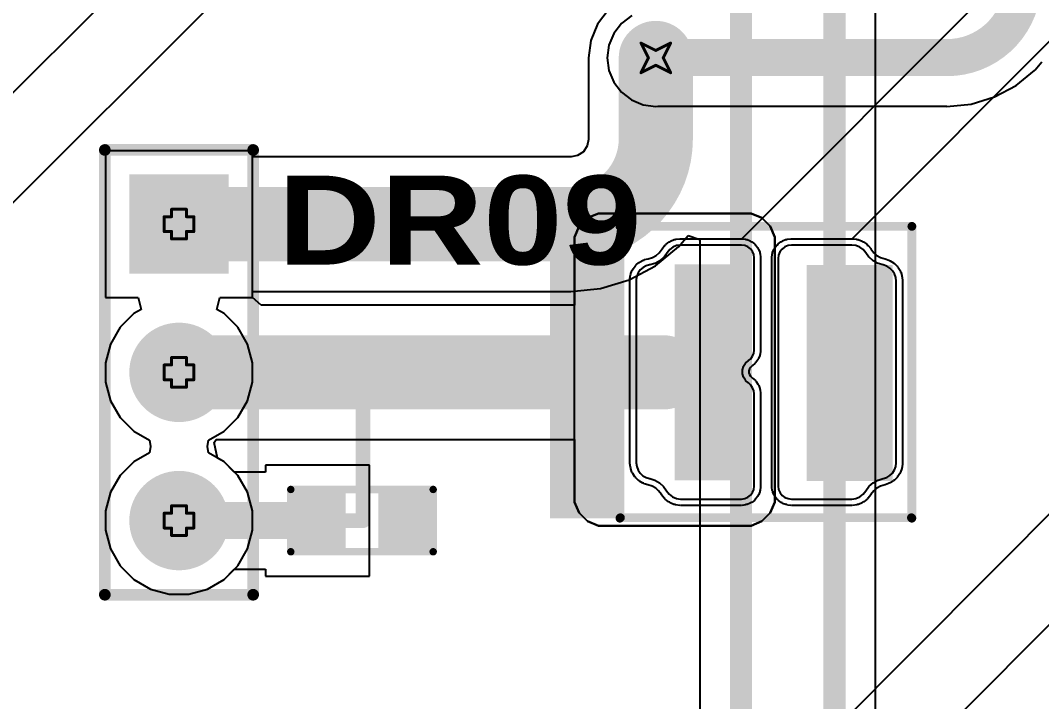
# Model space of a CAD drawing. Header units: inches. Extents: x 0 to 213, y 0 to 212.
# Drawn here: x 1.38 to 2.069, y 0.809 to 1.268 of the extents above; entities that cross this region are included whole.
import ezdxf

# ---------------------------------------------------------------- set-up
doc = ezdxf.new("R2010")
doc.units = ezdxf.units.IN
doc.header["$MEASUREMENT"] = 0
for name, color, linetype in [('Bottom Layer', 5, 'Continuous'), ('Bottom Overlay', 54, 'Continuous'), ('Bottom Paste', 16, 'Continuous'), ('Bottom Solder', 6, 'Continuous'), ('Drill Drawing', 1, 'Continuous'), ('Multi-Layer', 9, 'Continuous'), ('Pad Holes', 156, 'Continuous'), ('Top Layer', 1, 'Continuous'), ('Top Overlay', 2, 'Continuous'), ('Top Paste', 8, 'Continuous'), ('Top Solder', 216, 'Continuous'), ('Via Holes', 16, 'Continuous')]:
    doc.layers.add(name, color=color, linetype=linetype)
doc.styles.add('Arial Black_Bold', font='', dxfattribs={"height": 0.2})
doc.styles.get('Arial Black_Bold').set_extended_font_data('Arial Black', bold=True)

# ---------------------------------------------------------------- blocks, each defined once
blk = doc.blocks.new('R___0603_B_4')
at = {"layer": 'Bottom Layer'}
for points in [[(-0.045, -0.0175), (-0.045, 0.0175), (-0.015, 0.0175), (-0.015, -0.0175)], [(0.015, -0.0175), (0.015, 0.0175), (0.045, 0.0175), (0.045, -0.0175)]]:
    blk.add_hatch(color=5, dxfattribs=at).paths.add_polyline_path(points)
at = {"layer": 'Bottom Paste'}
for points in [[(-0.045, -0.0175), (-0.045, 0.0175), (-0.015, 0.0175), (-0.015, -0.0175)], [(0.015, -0.0175), (0.015, 0.0175), (0.045, 0.0175), (0.045, -0.0175)]]:
    blk.add_hatch(color=16, dxfattribs=at).paths.add_polyline_path(points)
at = {"layer": 'Bottom Solder'}
for points in [[(-0.049, -0.0215), (-0.049, 0.0215), (-0.011, 0.0215), (-0.011, -0.0215)], [(0.011, -0.0215), (0.011, 0.0215), (0.049, 0.0215), (0.049, -0.0215)]]:
    blk.add_hatch(color=6, dxfattribs=at).paths.add_polyline_path(points)
at = {"layer": 'Bottom Overlay', "const_width": 0.005}
for points in [[(-0.048, 0.021), (0.048, 0.021)], [(-0.048, -0.021), (-0.048, 0.021)], [(0.048, -0.021), (0.048, 0.021)], [(-0.048, -0.021), (0.048, -0.021)]]:
    blk.add_lwpolyline(points, dxfattribs=at)
at = {"layer": 'Bottom Overlay', "const_width": 0.0025}
for points in [[(-0.04925, 0.021, 1), (-0.04675, 0.021, 1)], [(-0.04925, 0.021, 1), (-0.04675, 0.021, 1)], [(0.04675, 0.021, 1), (0.04925, 0.021, 1)], [(0.04675, 0.021, 1), (0.04925, 0.021, 1)], [(-0.04925, -0.021, 1), (-0.04675, -0.021, 1)], [(-0.04925, -0.021, 1), (-0.04675, -0.021, 1)], [(0.04675, -0.021, 1), (0.04925, -0.021, 1)], [(0.04675, -0.021, 1), (0.04925, -0.021, 1)]]:
    blk.add_lwpolyline(points, format="xyb", close=True, dxfattribs=at)
blk = doc.blocks.new('HDR1X3__16')
at = {"layer": 'Bottom Layer'}
blk.add_hatch(color=5, dxfattribs=at).paths.add_polyline_path([(-0.02953, 0.02953), (0.02953, 0.02953), (0.02953, -0.02953), (-0.02953, -0.02953)])
h = blk.add_hatch(color=5, dxfattribs=at)
edge = h.paths.add_edge_path()
edge.add_arc((0.1, 0), 0.02953, 0, 360)
h = blk.add_hatch(color=5, dxfattribs=at)
edge = h.paths.add_edge_path()
edge.add_arc((0.2, 0), 0.02953, 0, 360)
at = {"layer": 'Bottom Solder'}
blk.add_hatch(color=6, dxfattribs=at).paths.add_polyline_path([(-0.03353, 0.03353), (0.03353, 0.03353), (0.03353, -0.03353), (-0.03353, -0.03353)])
h = blk.add_hatch(color=6, dxfattribs=at)
edge = h.paths.add_edge_path()
edge.add_arc((0.1, 0), 0.03353, 0, 360)
h = blk.add_hatch(color=6, dxfattribs=at)
edge = h.paths.add_edge_path()
edge.add_arc((0.2, 0), 0.03353, 0, 360)
at = {"layer": 'Multi-Layer'}
blk.add_hatch(color=9, dxfattribs=at).paths.add_polyline_path([(-0.02953, 0.02953), (0.02953, 0.02953), (0.02953, -0.02953), (-0.02953, -0.02953)])
h = blk.add_hatch(color=9, dxfattribs=at)
edge = h.paths.add_edge_path()
edge.add_arc((0.1, 0), 0.02953, 0, 360)
h = blk.add_hatch(color=9, dxfattribs=at)
edge = h.paths.add_edge_path()
edge.add_arc((0.2, 0), 0.02953, 0, 360)
at = {"layer": 'Pad Holes'}
h = blk.add_hatch(color=7, dxfattribs=at)
edge = h.paths.add_edge_path()
edge.add_arc((0, 0), 0.01772, 0, 360)
h = blk.add_hatch(color=7, dxfattribs=at)
edge = h.paths.add_edge_path()
edge.add_arc((0.1, 0), 0.01772, 0, 360)
h = blk.add_hatch(color=7, dxfattribs=at)
edge = h.paths.add_edge_path()
edge.add_arc((0.2, 0), 0.01772, 0, 360)
at = {"layer": 'Top Layer'}
blk.add_hatch(color=1, dxfattribs=at).paths.add_polyline_path([(-0.02953, 0.02953), (0.02953, 0.02953), (0.02953, -0.02953), (-0.02953, -0.02953)])
h = blk.add_hatch(color=1, dxfattribs=at)
edge = h.paths.add_edge_path()
edge.add_arc((0.1, 0), 0.02953, 0, 360)
h = blk.add_hatch(color=1, dxfattribs=at)
edge = h.paths.add_edge_path()
edge.add_arc((0.2, 0), 0.02953, 0, 360)
at = {"layer": 'Top Solder'}
blk.add_hatch(color=216, dxfattribs=at).paths.add_polyline_path([(-0.03353, 0.03353), (0.03353, 0.03353), (0.03353, -0.03353), (-0.03353, -0.03353)])
h = blk.add_hatch(color=216, dxfattribs=at)
edge = h.paths.add_edge_path()
edge.add_arc((0.1, 0), 0.03353, 0, 360)
h = blk.add_hatch(color=216, dxfattribs=at)
edge = h.paths.add_edge_path()
edge.add_arc((0.2, 0), 0.03353, 0, 360)
at = {"layer": 'Top Overlay', "const_width": 0.00787}
for points in [[(-0.05, -0.05), (-0.05, 0.05)], [(0.25, 0.05), (-0.05, 0.05)], [(0.25, -0.05), (0.25, 0.05)], [(0.25, -0.05), (-0.05, -0.05)]]:
    blk.add_lwpolyline(points, dxfattribs=at)
at = {"layer": 'Top Overlay', "const_width": 0.00394}
for points in [[(-0.05197, 0.05, 1), (-0.04803, 0.05, 1)], [(-0.05197, 0.05, 1), (-0.04803, 0.05, 1)], [(0.24803, 0.05, 1), (0.25197, 0.05, 1)], [(0.24803, 0.05, 1), (0.25197, 0.05, 1)], [(-0.05197, -0.05, 1), (-0.04803, -0.05, 1)], [(-0.05197, -0.05, 1), (-0.04803, -0.05, 1)], [(0.24803, -0.05, 1), (0.25197, -0.05, 1)], [(0.24803, -0.05, 1), (0.25197, -0.05, 1)]]:
    blk.add_lwpolyline(points, format="xyb", close=True, dxfattribs=at)
blk = doc.blocks.new('5050_LED_51')
at = {"layer": 'Top Solder'}
for p in [(0.0156, -0.09023), (-0.05874, -0.09026)]:
    blk.add_line(p, (-210.62109, -211.48777), dxfattribs=at)
blk = doc.blocks.new('5050_LED_53')
at = {"layer": 'Top Layer'}
for points in [[(-0.08214, 0.06909), (-0.03214, 0.06909), (-0.03214, -0.06871), (-0.08214, -0.06871)], [(0.01746, 0.06871), (0.05683, 0.06871), (0.05683, -0.06909), (0.01746, -0.06909)]]:
    blk.add_hatch(color=1, dxfattribs=at).paths.add_polyline_path(points)
at = {"layer": 'Top Overlay'}
blk.add_hatch(color=2, dxfattribs=at).paths.add_polyline_path([(0.09776, -0.1), (0.145, -0.1), (0.145, 0.09818), (0.09776, 0.09818)])
at = {"layer": 'Top Paste'}
for points in [[(-0.08214, 0.06909), (-0.03214, 0.06909), (-0.03214, -0.06871), (-0.08214, -0.06871)], [(0.01746, 0.06871), (0.05683, 0.06871), (0.05683, -0.06909), (0.01746, -0.06909)]]:
    blk.add_hatch(color=8, dxfattribs=at).paths.add_polyline_path(points)
at = {"layer": 'Top Solder'}
for points in [[(-0.08614, 0.07309), (-0.02814, 0.07309), (-0.02814, -0.07271), (-0.08614, -0.07271)], [(0.01346, 0.07271), (0.06083, 0.07271), (0.06083, -0.07309), (0.01346, -0.07309)]]:
    blk.add_hatch(color=216, dxfattribs=at).paths.add_polyline_path(points)
at = {"layer": 'Top Layer'}
for p, q in [((-0.06399, 0.08376), (-0.06624, 0.08201)), ((-0.06135, 0.08486), (-0.06399, 0.08376)), ((-0.05853, 0.08524), (-0.06135, 0.08486)), ((-0.01798, 0.08524), (-0.05853, 0.08524)), ((-0.01568, 0.08499), (-0.01798, 0.08524)), ((-0.01351, 0.08415), (-0.01568, 0.08499)), ((-0.01166, 0.08279), (-0.01351, 0.08415)), ((-0.01021, 0.08098), (-0.01166, 0.08279)), ((0.00976, 0.08271), (0.00839, 0.08091)), ((0.01155, 0.08408), (0.00976, 0.08271)), ((0.01364, 0.08495), (0.01155, 0.08408)), ((0.01588, 0.08524), (0.01364, 0.08495)), ((0.05683, 0.08524), (0.01588, 0.08524)), ((0.05967, 0.08486), (0.05683, 0.08524)), ((0.0623, 0.08376), (0.05967, 0.08486)), ((0.06456, 0.08201), (0.0623, 0.08376)), ((-0.07022, 0.07668), (-0.0729, 0.07433)), ((-0.07019, 0.07668), (-0.07022, 0.07668)), ((-0.07017, 0.07673), (-0.07019, 0.07668)), ((-0.07011, 0.07677), (-0.07017, 0.07673)), ((-0.06797, 0.07973), (-0.07011, 0.0768)), ((-0.07011, 0.0768), (-0.07011, 0.07677)), ((-0.06624, 0.08201), (-0.06797, 0.07973)), ((-0.00927, 0.07887), (-0.01021, 0.08098)), ((-0.00891, 0.07658), (-0.00927, 0.07887)), ((-0.00891, -0.07696), (-0.00891, 0.07658)), ((0.00752, 0.07882), (0.00722, 0.07658)), ((0.00722, 0.07658), (0.00722, 0.01438)), ((0.00839, 0.08091), (0.00752, 0.07882)), ((0.06628, 0.07973), (0.06456, 0.08201)), ((0.06834, 0.07683), (0.06628, 0.07973)), ((0.06834, 0.0768), (0.06834, 0.07683)), ((0.06838, 0.07676), (0.06834, 0.0768)), ((0.06842, 0.07672), (0.06838, 0.07676)), ((0.06843, 0.07671), (0.06842, 0.07672)), ((0.071, 0.07438), (0.06843, 0.07671)), ((-0.08428, 0.06945), (-0.08604, 0.06772)), ((-0.08214, 0.07072), (-0.08428, 0.06945)), ((-0.07978, 0.07146), (-0.08214, 0.07072)), ((-0.07629, 0.07247), (-0.07978, 0.07146)), ((-0.07626, 0.07247), (-0.07629, 0.07247)), ((-0.07622, 0.0725), (-0.07626, 0.07247)), ((-0.07616, 0.07251), (-0.07622, 0.0725)), ((-0.07615, 0.07253), (-0.07616, 0.07251)), ((-0.07303, 0.07424), (-0.07615, 0.07253)), ((-0.07301, 0.07424), (-0.07303, 0.07424)), ((-0.07296, 0.07428), (-0.07301, 0.07424)), ((-0.0729, 0.07431), (-0.07296, 0.07428)), ((-0.0729, 0.07433), (-0.0729, 0.07431)), ((0.07101, 0.07435), (0.071, 0.07438)), ((0.07107, 0.07432), (0.07101, 0.07435)), ((0.07111, 0.07428), (0.07107, 0.07432)), ((0.07114, 0.07429), (0.07111, 0.07428)), ((0.07415, 0.07257), (0.07114, 0.07429)), ((0.07416, 0.07255), (0.07415, 0.07257)), ((0.07422, 0.07253), (0.07416, 0.07255)), ((0.07427, 0.0725), (0.07422, 0.07253)), ((0.0743, 0.07251), (0.07427, 0.0725)), ((0.07762, 0.07149), (0.0743, 0.07251)), ((0.0777, 0.07146), (0.07762, 0.07149)), ((0.07762, 0.07149), (0.07762, 0.07149)), ((0.07777, 0.07144), (0.0777, 0.07146)), ((0.08012, 0.07076), (0.07777, 0.07144)), ((0.07777, 0.07144), (0.07777, 0.07144)), ((0.08231, 0.06951), (0.08012, 0.07076)), ((0.08415, 0.0678), (0.08231, 0.06951)), ((-0.08819, 0.0633), (-0.08844, 0.06083)), ((-0.08737, 0.06564), (-0.08819, 0.0633)), ((-0.08604, 0.06772), (-0.08737, 0.06564)), ((0.08557, 0.0657), (0.08415, 0.0678)), ((0.08644, 0.06334), (0.08557, 0.0657)), ((0.08675, 0.06083), (0.08644, 0.06334)), ((-0.08844, 0.06083), (-0.08844, -0.06161)), ((0.08675, -0.06279), (0.08675, 0.06083)), ((0.00722, 0.01438), (0.00749, 0.0122)), ((0.00749, 0.0122), (0.00826, 0.01014)), ((0.00826, 0.01014), (0.0095, 0.00834)), ((0.0095, 0.00834), (0.01111, 0.00695)), ((0.01111, 0.00695), (0.01111, 0.00695)), ((0.01111, 0.00695), (0.01116, 0.0069)), ((0.01116, 0.0069), (0.01123, 0.00684)), ((0.01123, 0.00684), (0.01123, 0.00684)), ((0.01123, 0.00684), (0.01298, 0.00527)), ((0.01298, 0.00527), (0.013, 0.00527)), ((0.013, 0.00527), (0.01303, 0.00522)), ((0.01303, 0.00522), (0.01307, 0.00518)), ((0.01307, 0.00518), (0.01307, 0.00515)), ((0.01307, 0.00515), (0.01434, 0.00316)), ((0.01434, 0.00316), (0.01436, 0.00314)), ((0.01436, 0.00314), (0.01438, 0.00309)), ((0.01438, 0.00309), (0.0144, 0.00305)), ((0.0144, 0.00305), (0.01439, 0.00302)), ((0.01439, 0.00302), (0.01506, 0.00075)), ((0.01506, 0.00075), (0.01507, 0.00073)), ((0.01507, 0.00073), (0.01507, 0.00067)), ((0.01507, 0.00067), (0.01508, 0.00062)), ((0.01508, 0.00062), (0.01507, 0.0006)), ((0.01507, 0.0006), (0.01507, -0.00176)), ((0.01298, -0.00644), (0.01123, -0.00801)), ((0.013, -0.00643), (0.01298, -0.00644)), ((0.01303, -0.00639), (0.013, -0.00643)), ((0.01307, -0.00635), (0.01303, -0.00639)), ((0.01434, -0.00432), (0.01307, -0.00632)), ((0.01307, -0.00632), (0.01307, -0.00635)), ((0.01436, -0.00431), (0.01434, -0.00432)), ((0.01438, -0.00426), (0.01436, -0.00431)), ((0.0144, -0.00421), (0.01438, -0.00426)), ((0.01506, -0.00192), (0.01439, -0.00418)), ((0.01439, -0.00418), (0.0144, -0.00421)), ((0.01507, -0.0019), (0.01506, -0.00192)), ((0.01507, -0.00176), (0.01508, -0.00179)), ((0.01508, -0.00179), (0.01507, -0.00184)), ((0.01507, -0.00184), (0.01507, -0.0019)), ((0.00751, -0.01307), (0.00722, -0.01515)), ((0.0083, -0.01111), (0.00751, -0.01307)), ((0.00954, -0.00941), (0.0083, -0.01111)), ((0.0111, -0.00812), (0.00954, -0.00941)), ((0.01111, -0.00812), (0.0111, -0.00812)), ((0.01116, -0.00806), (0.01111, -0.00812)), ((0.01123, -0.00801), (0.01116, -0.00806)), ((0.01123, -0.00801), (0.01123, -0.00801)), ((0.00722, -0.01515), (0.00722, -0.07736)), ((-0.08844, -0.06161), (-0.08823, -0.06413)), ((-0.08823, -0.06413), (-0.08744, -0.06654)), ((-0.08744, -0.06654), (-0.08611, -0.06869)), ((-0.08611, -0.06869), (-0.08433, -0.07049)), ((0.08402, -0.06936), (0.08543, -0.0674)), ((0.08543, -0.0674), (0.08636, -0.06517)), ((0.08636, -0.06517), (0.08675, -0.06279)), ((-0.08433, -0.07049), (-0.08218, -0.07183)), ((-0.08218, -0.07183), (-0.07978, -0.07263)), ((-0.07978, -0.07263), (-0.07629, -0.07364)), ((-0.07629, -0.07364), (-0.07626, -0.07363)), ((-0.07626, -0.07363), (-0.07622, -0.07366)), ((-0.07622, -0.07366), (-0.07616, -0.07368)), ((-0.07616, -0.07368), (-0.07615, -0.0737)), ((-0.07615, -0.0737), (-0.07303, -0.07541)), ((-0.07303, -0.07541), (-0.07301, -0.07541)), ((-0.07301, -0.07541), (-0.07296, -0.07545)), ((-0.07296, -0.07545), (-0.0729, -0.07548)), ((-0.0729, -0.07548), (-0.0729, -0.0755)), ((-0.0729, -0.0755), (-0.07022, -0.07785)), ((0.06814, -0.07785), (0.07082, -0.0755)), ((0.07082, -0.07548), (0.07087, -0.07545)), ((0.07082, -0.0755), (0.07082, -0.07548)), ((0.07087, -0.07545), (0.07092, -0.07541)), ((0.07092, -0.07541), (0.07093, -0.07541)), ((0.07093, -0.07541), (0.07405, -0.0737)), ((0.07405, -0.0737), (0.07408, -0.07368)), ((0.07408, -0.07368), (0.07412, -0.07366)), ((0.07412, -0.07366), (0.07419, -0.07363)), ((0.07419, -0.07363), (0.0742, -0.07364)), ((0.0742, -0.07364), (0.07762, -0.07265)), ((0.07762, -0.07265), (0.0777, -0.07263)), ((0.07762, -0.07265), (0.07762, -0.07265)), ((0.0777, -0.07263), (0.07777, -0.07261)), ((0.07777, -0.07261), (0.08005, -0.07204)), ((0.07777, -0.07261), (0.07777, -0.07261)), ((0.08005, -0.07204), (0.08218, -0.07093)), ((0.08218, -0.07093), (0.08402, -0.06936)), ((-0.07022, -0.07785), (-0.07019, -0.07785)), ((-0.07019, -0.07785), (-0.07017, -0.0779)), ((-0.07017, -0.0779), (-0.07011, -0.07794)), ((-0.07011, -0.07794), (-0.07011, -0.07796)), ((-0.07011, -0.07796), (-0.06797, -0.0809)), ((-0.06797, -0.0809), (-0.0662, -0.08308)), ((-0.01157, -0.08336), (-0.01013, -0.08149)), ((-0.01013, -0.08149), (-0.00923, -0.07931)), ((-0.00923, -0.07931), (-0.00891, -0.07696)), ((0.00722, -0.07736), (0.00752, -0.0796)), ((0.00752, -0.0796), (0.00839, -0.08169)), ((0.00839, -0.08169), (0.00976, -0.08348)), ((0.06421, -0.08304), (0.06588, -0.0809)), ((0.06588, -0.0809), (0.06803, -0.07796)), ((0.06803, -0.07794), (0.06807, -0.0779)), ((0.06803, -0.07796), (0.06803, -0.07794)), ((0.06807, -0.0779), (0.06811, -0.07785)), ((0.06811, -0.07785), (0.06814, -0.07785)), ((-0.0662, -0.08308), (-0.06394, -0.08473)), ((-0.06394, -0.08473), (-0.06132, -0.08573)), ((-0.06132, -0.08573), (-0.05853, -0.08602)), ((-0.05853, -0.08602), (-0.05853, -0.08602)), ((-0.05853, -0.08602), (-0.01798, -0.08602)), ((-0.01798, -0.08602), (-0.01562, -0.08571)), ((-0.01562, -0.08571), (-0.01345, -0.0848)), ((-0.01345, -0.0848), (-0.01157, -0.08336)), ((0.00976, -0.08348), (0.01155, -0.08486)), ((0.01155, -0.08486), (0.01364, -0.08572)), ((0.01364, -0.08572), (0.01588, -0.08602)), ((0.01588, -0.08602), (0.01588, -0.08602)), ((0.01588, -0.08602), (0.05683, -0.08602)), ((0.05683, -0.08602), (0.05953, -0.08569)), ((0.05953, -0.08569), (0.06205, -0.08468)), ((0.06205, -0.08468), (0.06421, -0.08304))]:
    blk.add_line(p, q, dxfattribs=at)
at = {"layer": 'Top Overlay', "const_width": 0.00296}
for points in [[(-0.10057, 0.09818, 1), (-0.09761, 0.09818, 1)], [(-0.10026, 0.09786, 1), (-0.0973, 0.09786, 1)], [(0.09596, 0.09786, 1), (0.09892, 0.09786, 1)], [(0.09628, 0.09818, 1), (0.09924, 0.09818, 1)], [(-0.10057, -0.09867, 1), (-0.09761, -0.09867, 1)], [(-0.10057, -0.09867, 1), (-0.09761, -0.09867, 1)], [(0.09628, -0.09867, 1), (0.09924, -0.09867, 1)], [(0.09628, -0.09867, 1), (0.09924, -0.09867, 1)]]:
    blk.add_lwpolyline(points, format="xyb", close=True, dxfattribs=at)
at = {"layer": 'Top Overlay', "const_width": 0.00591}
for points in [[(-0.09909, 0.09818), (-0.09909, -0.09867)], [(0.09744, 0.09786), (-0.09878, 0.09786)], [(0.09776, 0.09818), (0.09776, -0.09867)], [(0.09776, -0.09867), (-0.09909, -0.09867)]]:
    blk.add_lwpolyline(points, dxfattribs=at)
at = {"layer": 'Top Solder'}
for p, q in [((-0.06193, 0.08915), (-0.0591, 0.08953)), ((-0.0591, 0.08953), (-0.05881, 0.08945)), ((-0.05881, 0.08945), (-0.05853, 0.08957)), ((-0.05853, 0.08957), (-0.01798, 0.08957)), ((-0.01798, 0.08957), (-0.01775, 0.08947)), ((-0.01775, 0.08947), (-0.01751, 0.08954)), ((-0.01751, 0.08954), (-0.01521, 0.08929)), ((0.01309, 0.08924), (0.01533, 0.08953)), ((0.01533, 0.08953), (0.01561, 0.08946)), ((0.01561, 0.08946), (0.01588, 0.08957)), ((0.01588, 0.08957), (0.05683, 0.08957)), ((0.05683, 0.08957), (0.05712, 0.08945)), ((0.05712, 0.08945), (0.05741, 0.08953)), ((0.05741, 0.08953), (0.06024, 0.08915)), ((-0.07142, 0.08235), (-0.06969, 0.08463)), ((-0.06969, 0.08463), (-0.06919, 0.08492)), ((-0.06919, 0.08492), (-0.0689, 0.08543)), ((-0.0689, 0.08543), (-0.06665, 0.08718)), ((-0.06665, 0.08718), (-0.06608, 0.08734)), ((-0.06608, 0.08734), (-0.06566, 0.08776)), ((-0.06566, 0.08776), (-0.06302, 0.08886)), ((-0.06302, 0.08886), (-0.06244, 0.08886)), ((-0.06244, 0.08886), (-0.06193, 0.08915)), ((-0.01521, 0.08929), (-0.01469, 0.08901)), ((-0.01469, 0.08901), (-0.01411, 0.08903)), ((-0.01411, 0.08903), (-0.01195, 0.08819)), ((-0.01195, 0.08819), (-0.01153, 0.08778)), ((-0.01153, 0.08778), (-0.01096, 0.08765)), ((-0.01096, 0.08765), (-0.0091, 0.08629)), ((-0.0091, 0.08629), (-0.00879, 0.08578)), ((-0.00879, 0.08578), (-0.00828, 0.0855)), ((-0.00828, 0.0855), (-0.00683, 0.08369)), ((-0.00683, 0.08369), (-0.00667, 0.08314)), ((-0.00667, 0.08314), (-0.00625, 0.08274)), ((-0.00625, 0.08274), (-0.00531, 0.08063)), ((0.00438, 0.08256), (0.0048, 0.08298)), ((0.0048, 0.08298), (0.00495, 0.08354)), ((0.00495, 0.08354), (0.00633, 0.08534)), ((0.00633, 0.08534), (0.00684, 0.08564)), ((0.00684, 0.08564), (0.00713, 0.08615)), ((0.00713, 0.08615), (0.00892, 0.08752)), ((0.00892, 0.08752), (0.00948, 0.08767)), ((0.00948, 0.08767), (0.00989, 0.08808)), ((0.00989, 0.08808), (0.01198, 0.08895)), ((0.01198, 0.08895), (0.01257, 0.08895)), ((0.01257, 0.08895), (0.01309, 0.08924)), ((0.06024, 0.08915), (0.06075, 0.08886)), ((0.06075, 0.08886), (0.06134, 0.08885)), ((0.06134, 0.08885), (0.06397, 0.08775)), ((0.06397, 0.08775), (0.06438, 0.08734)), ((0.06438, 0.08734), (0.06495, 0.08718)), ((0.06495, 0.08718), (0.06721, 0.08543)), ((0.06721, 0.08543), (0.0675, 0.08492)), ((0.0675, 0.08492), (0.068, 0.08463)), ((0.068, 0.08463), (0.06973, 0.08235)), ((-0.08099, 0.07562), (-0.07788, 0.07652)), ((-0.07788, 0.07652), (-0.07545, 0.07785)), ((-0.07545, 0.07785), (-0.07338, 0.07967)), ((-0.07338, 0.07967), (-0.07147, 0.08228)), ((-0.07147, 0.08228), (-0.07143, 0.08231)), ((-0.07143, 0.08231), (-0.07142, 0.08235)), ((-0.00531, 0.08063), (-0.00529, 0.08003)), ((-0.00529, 0.08003), (-0.00499, 0.07952)), ((-0.00499, 0.07952), (-0.00464, 0.07723)), ((-0.00464, 0.07723), (-0.00472, 0.0769)), ((-0.00472, 0.0769), (-0.00459, 0.07658)), ((-0.00459, 0.07658), (-0.00459, -0.07696)), ((0.0029, 0.07658), (0.00301, 0.07686)), ((0.0029, 0.01438), (0.0029, 0.07658)), ((0.00293, 0.07715), (0.00323, 0.07939)), ((0.00301, 0.07686), (0.00293, 0.07715)), ((0.00323, 0.07939), (0.00352, 0.07989)), ((0.00352, 0.08047), (0.00438, 0.08256)), ((0.00352, 0.07989), (0.00352, 0.08047)), ((0.06973, 0.08235), (0.06975, 0.08227)), ((0.06975, 0.08227), (0.06982, 0.08223)), ((0.06982, 0.08223), (0.07165, 0.07964)), ((0.07165, 0.07964), (0.07361, 0.07786)), ((0.07361, 0.07786), (0.07594, 0.07654)), ((0.07594, 0.07654), (0.0789, 0.07563)), ((-0.09102, 0.06797), (-0.08969, 0.07005)), ((-0.08969, 0.07005), (-0.08927, 0.07035)), ((-0.08927, 0.07035), (-0.08907, 0.07082)), ((-0.08907, 0.07082), (-0.0873, 0.07255)), ((-0.0873, 0.07255), (-0.08681, 0.07274)), ((-0.08681, 0.07274), (-0.08649, 0.07317)), ((-0.08649, 0.07317), (-0.08436, 0.07444)), ((-0.08436, 0.07444), (-0.08384, 0.07451)), ((-0.08384, 0.07451), (-0.08344, 0.07485)), ((-0.08344, 0.07485), (-0.08108, 0.07559)), ((-0.08108, 0.07559), (-0.08103, 0.07559)), ((-0.08103, 0.07559), (-0.08099, 0.07562)), ((0.0789, 0.07563), (0.07891, 0.07562)), ((0.07891, 0.07562), (0.07896, 0.0756)), ((0.07896, 0.0756), (0.07897, 0.0756)), ((0.07897, 0.0756), (0.07898, 0.0756)), ((0.07898, 0.0756), (0.08132, 0.07492)), ((0.08132, 0.07492), (0.08173, 0.07459)), ((0.08173, 0.07459), (0.08225, 0.07452)), ((0.08225, 0.07452), (0.08445, 0.07327)), ((0.08445, 0.07327), (0.08477, 0.07286)), ((0.08477, 0.07286), (0.08526, 0.07268)), ((0.08526, 0.07268), (0.0871, 0.07097)), ((0.0871, 0.07097), (0.08732, 0.0705)), ((0.08732, 0.0705), (0.08775, 0.07021)), ((0.08775, 0.07021), (0.08916, 0.06811)), ((-0.09275, 0.06127), (-0.0925, 0.06374)), ((-0.0925, 0.06374), (-0.09225, 0.0642)), ((-0.09228, 0.06473), (-0.09146, 0.06707)), ((-0.09225, 0.0642), (-0.09228, 0.06473)), ((-0.09146, 0.06707), (-0.09111, 0.06746)), ((-0.09111, 0.06746), (-0.09102, 0.06797)), ((0.08916, 0.06811), (0.08926, 0.0676)), ((0.08926, 0.0676), (0.08962, 0.06721)), ((0.08962, 0.06721), (0.0905, 0.06485)), ((0.0905, 0.06485), (0.09048, 0.06433)), ((0.09048, 0.06433), (0.09074, 0.06387)), ((0.09074, 0.06387), (0.09105, 0.06136)), ((-0.09277, 0.06083), (-0.09269, 0.06104)), ((-0.09277, -0.06161), (-0.09277, 0.06083)), ((-0.09269, 0.06104), (-0.09275, 0.06127)), ((0.09105, 0.06136), (0.09098, 0.06109)), ((0.09098, 0.06109), (0.09108, 0.06083)), ((0.09108, 0.06083), (0.09108, -0.06279)), ((0.003, 0.01413), (0.0029, 0.01438)), ((0.00293, 0.01387), (0.003, 0.01413)), ((0.00319, 0.01169), (0.00293, 0.01387)), ((0.00345, 0.01122), (0.00319, 0.01169)), ((0.00343, 0.01068), (0.00345, 0.01122)), ((0.0042, 0.00862), (0.00343, 0.01068)), ((0.00458, 0.00822), (0.0042, 0.00862)), ((0.0047, 0.00767), (0.00458, 0.00822)), ((0.00595, 0.00587), (0.0047, 0.00767)), ((0.00642, 0.00557), (0.00595, 0.00587)), ((0.00667, 0.00507), (0.00642, 0.00557)), ((0.00827, 0.00368), (0.00667, 0.00507)), ((0.00831, 0.00367), (0.00827, 0.00368)), ((0.00833, 0.00362), (0.00831, 0.00367)), ((0.00969, 0.0024), (0.00833, 0.00362)), ((0.01038, 0.00131), (0.00969, 0.0024)), ((0.01075, 0.00006), (0.01038, 0.00131)), ((0.01075, -0.00123), (0.01075, 0.00006)), ((0.00481, -0.00856), (0.00605, -0.00686)), ((0.00605, -0.00686), (0.00652, -0.00657)), ((0.00652, -0.00657), (0.00678, -0.00608)), ((0.00678, -0.00608), (0.00833, -0.00479)), ((0.00833, -0.00479), (0.00969, -0.00357)), ((0.00833, -0.00479), (0.00833, -0.00479)), ((0.00833, -0.00479), (0.00833, -0.00479)), ((0.00969, -0.00357), (0.01038, -0.00247)), ((0.01038, -0.00247), (0.01075, -0.00123)), ((0.00294, -0.01455), (0.00323, -0.01247)), ((0.00323, -0.01247), (0.0035, -0.012)), ((0.0035, -0.01145), (0.00429, -0.00949)), ((0.0035, -0.012), (0.0035, -0.01145)), ((0.00429, -0.00949), (0.00468, -0.0091)), ((0.00468, -0.0091), (0.00481, -0.00856)), ((0.0029, -0.01515), (0.00302, -0.01486)), ((0.0029, -0.07736), (0.0029, -0.01515)), ((0.00302, -0.01486), (0.00294, -0.01455)), ((-0.0927, -0.06179), (-0.09277, -0.06161)), ((-0.09276, -0.06197), (-0.0927, -0.06179)), ((-0.09255, -0.06449), (-0.09276, -0.06197)), ((-0.09231, -0.06496), (-0.09255, -0.06449)), ((-0.09235, -0.06548), (-0.09231, -0.06496)), ((-0.09156, -0.06789), (-0.09235, -0.06548)), ((-0.09121, -0.06829), (-0.09156, -0.06789)), ((-0.09113, -0.06882), (-0.09121, -0.06829)), ((-0.0898, -0.07097), (-0.09113, -0.06882)), ((0.09036, -0.06684), (0.08943, -0.06907)), ((0.09064, -0.06587), (0.09036, -0.06631)), ((0.09036, -0.06631), (0.09036, -0.06684)), ((0.09103, -0.06349), (0.09064, -0.06587)), ((0.09108, -0.06279), (0.09094, -0.06313)), ((0.09094, -0.06313), (0.09103, -0.06349)), ((-0.08939, -0.07126), (-0.0898, -0.07097)), ((-0.08919, -0.07173), (-0.08939, -0.07126)), ((-0.08741, -0.07353), (-0.08919, -0.07173)), ((-0.08693, -0.07374), (-0.08741, -0.07353)), ((-0.08663, -0.07416), (-0.08693, -0.07374)), ((-0.08448, -0.0755), (-0.08663, -0.07416)), ((-0.08395, -0.07559), (-0.08448, -0.0755)), ((-0.08355, -0.07594), (-0.08395, -0.07559)), ((0.08418, -0.07477), (0.08204, -0.07588)), ((0.08451, -0.07438), (0.08418, -0.07477)), ((0.085, -0.07422), (0.08451, -0.07438)), ((0.08683, -0.07265), (0.085, -0.07422)), ((0.08707, -0.07218), (0.08683, -0.07265)), ((0.08752, -0.0719), (0.08707, -0.07218)), ((0.08894, -0.06994), (0.08752, -0.0719)), ((0.08906, -0.06943), (0.08894, -0.06994)), ((0.08943, -0.06907), (0.08906, -0.06943)), ((-0.08115, -0.07674), (-0.08355, -0.07594)), ((-0.08106, -0.07673), (-0.08115, -0.07674)), ((-0.08099, -0.07679), (-0.08106, -0.07673)), ((-0.07788, -0.07769), (-0.08099, -0.07679)), ((-0.07545, -0.07902), (-0.07788, -0.07769)), ((-0.07336, -0.08086), (-0.07545, -0.07902)), ((-0.07148, -0.08345), (-0.07336, -0.08086)), ((-0.00522, -0.08096), (-0.00612, -0.08314)), ((-0.00493, -0.07988), (-0.00522, -0.08038)), ((-0.00522, -0.08038), (-0.00522, -0.08096)), ((-0.00462, -0.07753), (-0.00493, -0.07988)), ((-0.00459, -0.07696), (-0.0047, -0.07724)), ((-0.0047, -0.07724), (-0.00462, -0.07753)), ((0.00301, -0.07764), (0.0029, -0.07736)), ((0.00293, -0.07793), (0.00301, -0.07764)), ((0.00323, -0.08017), (0.00293, -0.07793)), ((0.00352, -0.08067), (0.00323, -0.08017)), ((0.00352, -0.08125), (0.00352, -0.08067)), ((0.00438, -0.08334), (0.00352, -0.08125)), ((0.07129, -0.08084), (0.06938, -0.08346)), ((0.07339, -0.079), (0.07129, -0.08084)), ((0.07578, -0.07769), (0.07339, -0.079)), ((0.07882, -0.07681), (0.07578, -0.07769)), ((0.07883, -0.07681), (0.07882, -0.07681)), ((0.0811, -0.07624), (0.07883, -0.07681)), ((0.07883, -0.07681), (0.07883, -0.07681)), ((0.07883, -0.07681), (0.07883, -0.07681)), ((0.07883, -0.07681), (0.07883, -0.07681)), ((0.08152, -0.07593), (0.0811, -0.07624)), ((0.08204, -0.07588), (0.08152, -0.07593)), ((-0.07137, -0.08351), (-0.07148, -0.08345)), ((-0.07134, -0.08363), (-0.07137, -0.08351)), ((-0.06957, -0.08581), (-0.07134, -0.08363)), ((-0.06905, -0.08609), (-0.06957, -0.08581)), ((-0.06875, -0.08658), (-0.06905, -0.08609)), ((-0.06648, -0.08823), (-0.06875, -0.08658)), ((-0.06591, -0.08837), (-0.06648, -0.08823)), ((-0.06548, -0.08878), (-0.06591, -0.08837)), ((-0.06286, -0.08977), (-0.06548, -0.08878)), ((-0.01178, -0.0888), (-0.01396, -0.08971)), ((-0.01137, -0.08839), (-0.01178, -0.0888)), ((-0.01081, -0.08824), (-0.01137, -0.08839)), ((-0.00893, -0.0868), (-0.01081, -0.08824)), ((-0.00864, -0.08629), (-0.00893, -0.0868)), ((-0.00813, -0.086), (-0.00864, -0.08629)), ((-0.00669, -0.08413), (-0.00813, -0.086)), ((-0.00654, -0.08356), (-0.00669, -0.08413)), ((-0.00612, -0.08314), (-0.00654, -0.08356)), ((0.0048, -0.08376), (0.00438, -0.08334)), ((0.00496, -0.08433), (0.0048, -0.08376)), ((0.00634, -0.08612), (0.00496, -0.08433)), ((0.00683, -0.08641), (0.00634, -0.08612)), ((0.00712, -0.08691), (0.00683, -0.08641)), ((0.00891, -0.08829), (0.00712, -0.08691)), ((0.00949, -0.08844), (0.00891, -0.08829)), ((0.00991, -0.08886), (0.00949, -0.08844)), ((0.012, -0.08972), (0.00991, -0.08886)), ((0.06366, -0.0887), (0.06114, -0.08971)), ((0.06408, -0.08828), (0.06366, -0.0887)), ((0.06466, -0.08813), (0.06408, -0.08828)), ((0.06683, -0.08649), (0.06466, -0.08813)), ((0.06712, -0.08599), (0.06683, -0.08649)), ((0.06763, -0.0857), (0.06712, -0.08599)), ((0.0693, -0.08356), (0.06763, -0.0857)), ((0.06932, -0.08349), (0.0693, -0.08356)), ((0.06938, -0.08346), (0.06932, -0.08349)), ((0.0156, -0.09023), (-210.62109, -211.09407)), ((-0.05874, -0.09026), (-210.62109, -211.09407)), ((-0.06228, -0.08976), (-0.06286, -0.08977)), ((-0.06176, -0.09004), (-0.06228, -0.08976)), ((-0.05897, -0.09033), (-0.06176, -0.09004)), ((-0.05874, -0.09026), (-0.05897, -0.09033)), ((-0.05853, -0.09035), (-0.05874, -0.09026)), ((-0.01798, -0.09035), (-0.05853, -0.09035)), ((-0.0177, -0.09023), (-0.01798, -0.09035)), ((-0.01741, -0.09031), (-0.0177, -0.09023)), ((-0.01506, -0.09), (-0.01741, -0.09031)), ((-0.01455, -0.08971), (-0.01506, -0.09)), ((-0.01396, -0.08971), (-0.01455, -0.08971)), ((0.01257, -0.08972), (0.012, -0.08972)), ((0.01307, -0.09001), (0.01257, -0.08972)), ((0.01531, -0.09031), (0.01307, -0.09001)), ((0.0156, -0.09023), (0.01531, -0.09031)), ((0.01588, -0.09035), (0.0156, -0.09023)), ((0.05683, -0.09035), (0.01588, -0.09035)), ((0.05709, -0.09024), (0.05683, -0.09035)), ((0.05736, -0.09032), (0.05709, -0.09024)), ((0.06005, -0.08999), (0.05736, -0.09032)), ((0.06056, -0.0897), (0.06005, -0.08999)), ((0.06114, -0.08971), (0.06056, -0.0897))]:
    blk.add_line(p, q, dxfattribs=at)
blk = doc.blocks.new('5050_LED_56')
at = {"layer": 'Top Solder'}
for p in [(0.0156, -0.09023), (-0.05874, -0.09026)]:
    blk.add_line(p, (-211.60534, -211.48777), dxfattribs=at)

msp = doc.modelspace()

# ---------------------------------------------------------------- hatches: boundary and pattern name
at = {"layer": 'Bottom Layer'}
h = msp.add_hatch(color=5, dxfattribs=at)
edge = h.paths.add_edge_path()
edge.add_arc((1.80872, 1.24305), 0.01181, 0, 360)
at = {"layer": 'Bottom Solder'}
h = msp.add_hatch(color=6, dxfattribs=at)
edge = h.paths.add_edge_path()
edge.add_arc((1.80872, 1.24305), 0.01581, 0, 360)
at = {"layer": 'Top Layer'}
h = msp.add_hatch(color=1, dxfattribs=at)
edge = h.paths.add_edge_path()
edge.add_arc((1.80872, 1.24305), 0.01181, 0, 360)
at = {"layer": 'Top Solder'}
h = msp.add_hatch(color=216, dxfattribs=at)
edge = h.paths.add_edge_path()
edge.add_arc((1.80872, 1.24305), 0.01581, 0, 360)
at = {"layer": 'Via Holes'}
h = msp.add_hatch(color=7, dxfattribs=at)
edge = h.paths.add_edge_path()
edge.add_arc((1.80872, 1.24305), 0.00591, 0, 360)

# ---------------------------------------------------------------- linework, layer by layer
at = {"layer": 'Bottom Layer'}
for p, q in [((1.9569, 0.25286), (1.9569, 1.56493)), ((1.77663, 1.27514), (1.76942, 1.26574)), ((1.76942, 1.26574), (1.76488, 1.25479)), ((1.76488, 1.25479), (1.76333, 1.24305)), ((1.76333, 1.24305), (1.76333, 1.1883)), ((1.76338, 1.18793), (1.76253, 1.18367)), ((1.76333, 1.1883), (1.76338, 1.18793)), ((1.53675, 1.18047), (1.4377, 1.18047)), ((1.4377, 1.18047), (1.4377, 1.08141)), ((1.53675, 1.17633), (1.53675, 1.18047)), ((1.75991, 1.17975), (1.75599, 1.17713)), ((1.76253, 1.18367), (1.75991, 1.17975)), ((1.75136, 1.17633), (1.53675, 1.17633)), ((1.75173, 1.17628), (1.75136, 1.17633)), ((1.75599, 1.17713), (1.75173, 1.17628)), ((1.82409, 1.11557), (1.83044, 1.12331)), ((1.83044, 1.12331), (1.83844, 1.12045)), ((1.80851, 1.10278), (1.82409, 1.11557)), ((1.83844, 1.12045), (1.83844, 0.25286)), ((1.79072, 1.09327), (1.80851, 1.10278)), ((1.77143, 1.08742), (1.79072, 1.09327)), ((1.4377, 1.08141), (1.45959, 1.08141)), ((1.45959, 1.08141), (1.46173, 1.07341)), ((1.51271, 1.07341), (1.51486, 1.08141)), ((1.51486, 1.08141), (1.53675, 1.08141)), ((1.53675, 1.08141), (1.53675, 1.08555)), ((1.53675, 1.08555), (1.75136, 1.08555)), ((1.75136, 1.08544), (1.77143, 1.08742)), ((1.75136, 1.08555), (1.75136, 1.08544)), ((1.45681, 1.07057), (1.44759, 1.06135)), ((1.46173, 1.07341), (1.45681, 1.07057)), ((1.51763, 1.07057), (1.51271, 1.07341)), ((1.52686, 1.06135), (1.51763, 1.07057)), ((1.44759, 1.06135), (1.44107, 1.05006)), ((1.53338, 1.05006), (1.52686, 1.06135)), ((1.44107, 1.05006), (1.4377, 1.03746)), ((1.53675, 1.03746), (1.53338, 1.05006)), ((1.4377, 1.03746), (1.4377, 1.02442)), ((1.53675, 1.02442), (1.53675, 1.03746)), ((1.4377, 1.02442), (1.44107, 1.01182)), ((1.53338, 1.01182), (1.53675, 1.02442)), ((1.44107, 1.01182), (1.44759, 1.00053)), ((1.52686, 1.00053), (1.53338, 1.01182)), ((1.44759, 1.00053), (1.45681, 0.99131)), ((1.51763, 0.99131), (1.52686, 1.00053)), ((1.45681, 0.99131), (1.46741, 0.98519)), ((1.46741, 0.98519), (1.46811, 0.98094)), ((1.50634, 0.98094), (1.50703, 0.98519)), ((1.50703, 0.98519), (1.51763, 0.99131)), ((1.46811, 0.98094), (1.46741, 0.97669)), ((1.50703, 0.97669), (1.50634, 0.98094)), ((1.46741, 0.97669), (1.45681, 0.97057)), ((1.51763, 0.97057), (1.50703, 0.97669)), ((1.45681, 0.97057), (1.44759, 0.96135)), ((1.52449, 0.96372), (1.51763, 0.97057)), ((1.6156, 0.96844), (1.5456, 0.96844)), ((1.5456, 0.96844), (1.5456, 0.96372)), ((1.6156, 0.89344), (1.6156, 0.96844)), ((1.44759, 0.96135), (1.44107, 0.95006)), ((1.5456, 0.96372), (1.52449, 0.96372)), ((1.44107, 0.95006), (1.4377, 0.93746)), ((1.4377, 0.93746), (1.4377, 0.92442)), ((1.4377, 0.92442), (1.44107, 0.91182)), ((1.44107, 0.91182), (1.44759, 0.90053)), ((1.44759, 0.90053), (1.45681, 0.89131)), ((1.51763, 0.89131), (1.52449, 0.89816)), ((1.52449, 0.89816), (1.5456, 0.89816)), ((1.5456, 0.89816), (1.5456, 0.89344)), ((1.45681, 0.89131), (1.46811, 0.88479)), ((1.50634, 0.88479), (1.51763, 0.89131)), ((1.5456, 0.89344), (1.6156, 0.89344)), ((1.46811, 0.88479), (1.4807, 0.88141)), ((1.4807, 0.88141), (1.49374, 0.88141)), ((1.49374, 0.88141), (1.50634, 0.88479))]:
    msp.add_line(p, q, dxfattribs=at)
for points, const_width in [([(1.86618, 0.21786), (1.86618, 1.57964)], 0.015), ([(1.92916, 1.58051), (1.92916, 0.21786)], 0.015), ([(1.80872, 1.1883), (1.80872, 1.24305)], 0.05), ([(1.48722, 1.13094), (1.75136, 1.13094)], 0.05), ([(1.48722, 0.93094), (1.5806, 0.93094)], 0.025)]:
    msp.add_lwpolyline(points, dxfattribs=dict(at, const_width=const_width))
for points, const_width in [([(1.79622, 1.24305, 1), (1.82122, 1.24305, 1)], 0.025), ([(1.79622, 1.1883, 1), (1.82122, 1.1883, 1)], 0.025), ([(1.79622, 1.1883, 1), (1.82122, 1.1883, 1)], 0.025), ([(1.47472, 1.13094, 1), (1.49972, 1.13094, 1)], 0.025), ([(1.73886, 1.13094, 1), (1.76386, 1.13094, 1)], 0.025), ([(1.73886, 1.13094, 1), (1.76386, 1.13094, 1)], 0.025), ([(1.48097, 0.93094, 1), (1.49347, 0.93094, 1)], 0.0125), ([(1.57435, 0.93094, 1), (1.58685, 0.93094, 1)], 0.0125)]:
    msp.add_lwpolyline(points, format="xyb", close=True, dxfattribs=dict(at, const_width=const_width))
at = {"layer": 'Bottom Layer', "const_width": 0.05}
msp.add_lwpolyline([(1.80872, 1.1883, -0.414214), (1.75136, 1.13094)], format="xyb", dxfattribs=at)
at = {"layer": 'Drill Drawing', "const_width": 0.002}
for points in [[(1.79872, 1.25305), (1.80872, 1.24805)], [(1.79872, 1.25305), (1.80372, 1.24305)], [(1.80872, 1.24805), (1.81872, 1.25305)], [(1.81372, 1.24305), (1.81872, 1.25305)], [(1.79872, 1.23305), (1.80372, 1.24305)], [(1.81372, 1.24305), (1.81872, 1.23305)], [(1.79872, 1.23305), (1.80872, 1.23805)], [(1.80872, 1.23805), (1.81872, 1.23305)], [(1.47722, 1.12594), (1.47722, 1.13594)], [(1.47722, 1.13594), (1.48222, 1.13594)], [(1.48222, 1.13594), (1.48222, 1.14094)], [(1.48222, 1.14094), (1.49222, 1.14094)], [(1.49222, 1.13594), (1.49222, 1.14094)], [(1.49222, 1.13594), (1.49722, 1.13594)], [(1.49722, 1.12594), (1.49722, 1.13594)], [(1.47722, 1.12594), (1.48222, 1.12594)], [(1.48222, 1.12094), (1.48222, 1.12594)], [(1.49222, 1.12594), (1.49722, 1.12594)], [(1.49222, 1.12094), (1.49222, 1.12594)], [(1.48222, 1.12094), (1.49222, 1.12094)], [(1.48222, 1.03594), (1.48222, 1.04094)], [(1.48222, 1.04094), (1.49222, 1.04094)], [(1.49222, 1.03594), (1.49222, 1.04094)], [(1.47722, 1.02594), (1.47722, 1.03594)], [(1.47722, 1.03594), (1.48222, 1.03594)], [(1.49222, 1.03594), (1.49722, 1.03594)], [(1.49722, 1.02594), (1.49722, 1.03594)], [(1.47722, 1.02594), (1.48222, 1.02594)], [(1.48222, 1.02094), (1.48222, 1.02594)], [(1.49222, 1.02594), (1.49722, 1.02594)], [(1.49222, 1.02094), (1.49222, 1.02594)], [(1.48222, 1.02094), (1.49222, 1.02094)], [(1.47722, 0.92594), (1.47722, 0.93594)], [(1.47722, 0.93594), (1.48222, 0.93594)], [(1.48222, 0.93594), (1.48222, 0.94094)], [(1.48222, 0.94094), (1.49222, 0.94094)], [(1.49222, 0.93594), (1.49222, 0.94094)], [(1.49222, 0.93594), (1.49722, 0.93594)], [(1.49722, 0.92594), (1.49722, 0.93594)], [(1.47722, 0.92594), (1.48222, 0.92594)], [(1.48222, 0.92094), (1.48222, 0.92594)], [(1.49222, 0.92594), (1.49722, 0.92594)], [(1.49222, 0.92094), (1.49222, 0.92594)], [(1.48222, 0.92094), (1.49222, 0.92094)]]:
    msp.add_lwpolyline(points, dxfattribs=at)
at = {"layer": 'Drill Drawing', "const_width": 0.001}
for points in [[(1.79822, 1.25305, 1), (1.79922, 1.25305, 1)], [(1.79822, 1.25305, 1), (1.79922, 1.25305, 1)], [(1.81822, 1.25305, 1), (1.81922, 1.25305, 1)], [(1.81822, 1.25305, 1), (1.81922, 1.25305, 1)], [(1.80822, 1.24805, 1), (1.80922, 1.24805, 1)], [(1.80822, 1.24805, 1), (1.80922, 1.24805, 1)], [(1.80322, 1.24305, 1), (1.80422, 1.24305, 1)], [(1.80322, 1.24305, 1), (1.80422, 1.24305, 1)], [(1.81322, 1.24305, 1), (1.81422, 1.24305, 1)], [(1.81322, 1.24305, 1), (1.81422, 1.24305, 1)], [(1.79822, 1.23305, 1), (1.79922, 1.23305, 1)], [(1.79822, 1.23305, 1), (1.79922, 1.23305, 1)], [(1.80822, 1.23805, 1), (1.80922, 1.23805, 1)], [(1.80822, 1.23805, 1), (1.80922, 1.23805, 1)], [(1.81822, 1.23305, 1), (1.81922, 1.23305, 1)], [(1.81822, 1.23305, 1), (1.81922, 1.23305, 1)], [(1.47672, 1.13594, 1), (1.47772, 1.13594, 1)], [(1.47672, 1.13594, 1), (1.47772, 1.13594, 1)], [(1.48172, 1.14094, 1), (1.48272, 1.14094, 1)], [(1.48172, 1.14094, 1), (1.48272, 1.14094, 1)], [(1.48172, 1.13594, 1), (1.48272, 1.13594, 1)], [(1.48172, 1.13594, 1), (1.48272, 1.13594, 1)], [(1.49172, 1.14094, 1), (1.49272, 1.14094, 1)], [(1.49172, 1.14094, 1), (1.49272, 1.14094, 1)], [(1.49172, 1.13594, 1), (1.49272, 1.13594, 1)], [(1.49172, 1.13594, 1), (1.49272, 1.13594, 1)], [(1.49672, 1.13594, 1), (1.49772, 1.13594, 1)], [(1.49672, 1.13594, 1), (1.49772, 1.13594, 1)], [(1.47672, 1.12594, 1), (1.47772, 1.12594, 1)], [(1.47672, 1.12594, 1), (1.47772, 1.12594, 1)], [(1.48172, 1.12594, 1), (1.48272, 1.12594, 1)], [(1.48172, 1.12594, 1), (1.48272, 1.12594, 1)], [(1.49172, 1.12594, 1), (1.49272, 1.12594, 1)], [(1.49172, 1.12594, 1), (1.49272, 1.12594, 1)], [(1.49672, 1.12594, 1), (1.49772, 1.12594, 1)], [(1.49672, 1.12594, 1), (1.49772, 1.12594, 1)], [(1.48172, 1.12094, 1), (1.48272, 1.12094, 1)], [(1.48172, 1.12094, 1), (1.48272, 1.12094, 1)], [(1.49172, 1.12094, 1), (1.49272, 1.12094, 1)], [(1.49172, 1.12094, 1), (1.49272, 1.12094, 1)], [(1.48172, 1.04094, 1), (1.48272, 1.04094, 1)], [(1.48172, 1.04094, 1), (1.48272, 1.04094, 1)], [(1.49172, 1.04094, 1), (1.49272, 1.04094, 1)], [(1.49172, 1.04094, 1), (1.49272, 1.04094, 1)], [(1.47672, 1.03594, 1), (1.47772, 1.03594, 1)], [(1.47672, 1.03594, 1), (1.47772, 1.03594, 1)], [(1.48172, 1.03594, 1), (1.48272, 1.03594, 1)], [(1.48172, 1.03594, 1), (1.48272, 1.03594, 1)], [(1.49172, 1.03594, 1), (1.49272, 1.03594, 1)], [(1.49172, 1.03594, 1), (1.49272, 1.03594, 1)], [(1.49672, 1.03594, 1), (1.49772, 1.03594, 1)], [(1.49672, 1.03594, 1), (1.49772, 1.03594, 1)], [(1.47672, 1.02594, 1), (1.47772, 1.02594, 1)], [(1.47672, 1.02594, 1), (1.47772, 1.02594, 1)], [(1.48172, 1.02594, 1), (1.48272, 1.02594, 1)], [(1.48172, 1.02594, 1), (1.48272, 1.02594, 1)], [(1.49172, 1.02594, 1), (1.49272, 1.02594, 1)], [(1.49172, 1.02594, 1), (1.49272, 1.02594, 1)], [(1.49672, 1.02594, 1), (1.49772, 1.02594, 1)], [(1.49672, 1.02594, 1), (1.49772, 1.02594, 1)], [(1.48172, 1.02094, 1), (1.48272, 1.02094, 1)], [(1.48172, 1.02094, 1), (1.48272, 1.02094, 1)], [(1.49172, 1.02094, 1), (1.49272, 1.02094, 1)], [(1.49172, 1.02094, 1), (1.49272, 1.02094, 1)], [(1.47672, 0.93594, 1), (1.47772, 0.93594, 1)], [(1.47672, 0.93594, 1), (1.47772, 0.93594, 1)], [(1.48172, 0.94094, 1), (1.48272, 0.94094, 1)], [(1.48172, 0.94094, 1), (1.48272, 0.94094, 1)], [(1.48172, 0.93594, 1), (1.48272, 0.93594, 1)], [(1.48172, 0.93594, 1), (1.48272, 0.93594, 1)], [(1.49172, 0.94094, 1), (1.49272, 0.94094, 1)], [(1.49172, 0.94094, 1), (1.49272, 0.94094, 1)], [(1.49172, 0.93594, 1), (1.49272, 0.93594, 1)], [(1.49172, 0.93594, 1), (1.49272, 0.93594, 1)], [(1.49672, 0.93594, 1), (1.49772, 0.93594, 1)], [(1.49672, 0.93594, 1), (1.49772, 0.93594, 1)], [(1.47672, 0.92594, 1), (1.47772, 0.92594, 1)], [(1.47672, 0.92594, 1), (1.47772, 0.92594, 1)], [(1.48172, 0.92594, 1), (1.48272, 0.92594, 1)], [(1.48172, 0.92594, 1), (1.48272, 0.92594, 1)], [(1.49172, 0.92594, 1), (1.49272, 0.92594, 1)], [(1.49172, 0.92594, 1), (1.49272, 0.92594, 1)], [(1.49672, 0.92594, 1), (1.49772, 0.92594, 1)], [(1.49672, 0.92594, 1), (1.49772, 0.92594, 1)], [(1.48172, 0.92094, 1), (1.48272, 0.92094, 1)], [(1.48172, 0.92094, 1), (1.48272, 0.92094, 1)], [(1.49172, 0.92094, 1), (1.49272, 0.92094, 1)], [(1.49172, 0.92094, 1), (1.49272, 0.92094, 1)]]:
    msp.add_lwpolyline(points, format="xyb", close=True, dxfattribs=at)
at = {"layer": 'Top Layer'}
for p, q in [((1.79251, 1.27161), (1.78572, 1.26641)), ((1.78554, 1.26623), (1.78033, 1.25944)), ((1.78572, 1.26641), (1.78554, 1.26623)), ((1.78033, 1.25944), (1.77706, 1.25153)), ((1.77706, 1.25153), (1.77594, 1.24305)), ((1.77594, 1.24305), (1.77706, 1.23456)), ((2.06445, 1.23495), (2.06898, 1.24046)), ((1.77706, 1.23456), (1.78033, 1.22666)), ((2.05171, 1.22449), (2.06396, 1.23454)), ((2.06396, 1.23454), (2.06445, 1.23495)), ((1.78033, 1.22666), (1.78554, 1.21987)), ((1.78554, 1.21987), (1.79233, 1.21466)), ((2.03717, 1.21672), (2.05171, 1.22449)), ((1.79233, 1.21466), (1.80024, 1.21138)), ((2.005, 1.21032), (2.0214, 1.21194)), ((2.0214, 1.21194), (2.03717, 1.21672)), ((1.80024, 1.21138), (1.80872, 1.21027)), ((1.80872, 1.21027), (1.81008, 1.21045)), ((1.81008, 1.21045), (2.005, 1.21045)), ((2.005, 1.21045), (2.005, 1.21032)), ((1.53675, 1.18047), (1.4377, 1.18047)), ((1.4377, 1.18047), (1.4377, 1.08141)), ((1.53675, 1.08433), (1.53675, 1.18047)), ((1.76262, 1.13506), (1.76998, 1.13811)), ((1.76998, 1.13811), (1.76262, 1.13506)), ((1.76998, 1.13811), (1.77395, 1.13811)), ((1.87293, 1.13811), (1.76998, 1.13811)), ((1.77395, 1.13811), (1.77395, 1.13811)), ((1.77395, 1.13811), (1.86895, 1.13811)), ((1.86895, 1.13811), (1.87293, 1.13811)), ((1.87293, 1.13811), (1.88028, 1.13506)), ((1.88028, 1.13506), (1.87293, 1.13811)), ((1.75395, 1.12209), (1.757, 1.12944)), ((1.757, 1.12944), (1.75395, 1.12209)), ((1.757, 1.12944), (1.76262, 1.13506)), ((1.76262, 1.13506), (1.757, 1.12944)), ((1.88028, 1.13506), (1.88591, 1.12944)), ((1.88591, 1.12944), (1.88028, 1.13506)), ((1.88591, 1.12944), (1.88895, 1.12209)), ((1.88895, 1.12209), (1.88591, 1.12944)), ((1.75395, 1.11811), (1.75395, 1.12209)), ((1.75395, 1.12209), (1.75395, 1.07633)), ((1.75395, 0.94742), (1.75395, 1.11811)), ((1.88895, 1.12209), (1.88895, 1.11811)), ((1.88895, 1.11811), (1.88895, 1.12209)), ((1.88895, 1.11811), (1.88895, 1.11811)), ((1.88895, 1.11811), (1.88895, 0.94742)), ((1.88895, 0.94742), (1.88895, 1.11811)), ((1.4377, 1.08141), (1.45959, 1.08141)), ((1.45959, 1.08141), (1.46173, 1.07341)), ((1.53675, 1.08141), (1.53675, 1.08433)), ((1.54265, 1.07633), (1.53675, 1.08141)), ((1.75395, 1.07633), (1.54265, 1.07633)), ((1.45681, 1.07057), (1.44759, 1.06135)), ((1.46173, 1.07341), (1.45681, 1.07057)), ((1.44759, 1.06135), (1.44107, 1.05006)), ((1.44107, 1.05006), (1.4377, 1.03746)), ((1.4377, 1.03746), (1.4377, 1.02442)), ((1.4377, 1.02442), (1.44107, 1.01182)), ((1.44107, 1.01182), (1.44759, 1.00053)), ((1.44759, 1.00053), (1.45681, 0.99131)), ((1.45681, 0.99131), (1.46741, 0.98519)), ((1.46741, 0.98519), (1.46811, 0.98094)), ((1.51085, 0.98364), (1.51218, 0.98555)), ((1.51218, 0.98555), (1.75395, 0.98555)), ((1.75395, 0.98555), (1.75395, 0.94345)), ((1.46811, 0.98094), (1.46741, 0.97669)), ((1.51315, 0.97316), (1.51085, 0.98364)), ((1.46741, 0.97669), (1.45681, 0.97057)), ((1.51763, 0.97057), (1.51315, 0.97316)), ((1.45681, 0.97057), (1.44759, 0.96135)), ((1.52686, 0.96135), (1.51763, 0.97057)), ((1.44759, 0.96135), (1.44107, 0.95006)), ((1.53338, 0.95006), (1.52686, 0.96135)), ((1.44107, 0.95006), (1.4377, 0.93746)), ((1.53675, 0.93746), (1.53338, 0.95006)), ((1.75395, 0.94742), (1.75395, 0.94742)), ((1.75395, 0.94345), (1.75395, 0.94742)), ((1.757, 0.9361), (1.75395, 0.94345)), ((1.75395, 0.94345), (1.757, 0.9361)), ((1.88895, 0.94345), (1.88591, 0.9361)), ((1.88591, 0.9361), (1.88895, 0.94345)), ((1.88895, 0.94742), (1.88895, 0.94345)), ((1.88895, 0.94345), (1.88895, 0.94742)), ((1.4377, 0.93746), (1.4377, 0.92442)), ((1.53675, 0.92442), (1.53675, 0.93746)), ((1.76262, 0.93047), (1.757, 0.9361)), ((1.757, 0.9361), (1.76262, 0.93047)), ((1.76998, 0.92742), (1.76262, 0.93047)), ((1.76262, 0.93047), (1.76998, 0.92742)), ((1.88028, 0.93047), (1.87293, 0.92742)), ((1.87293, 0.92742), (1.88028, 0.93047)), ((1.88591, 0.9361), (1.88028, 0.93047)), ((1.88028, 0.93047), (1.88591, 0.9361)), ((1.4377, 0.92442), (1.44107, 0.91182)), ((1.53338, 0.91182), (1.53675, 0.92442)), ((1.77395, 0.92742), (1.76998, 0.92742)), ((1.76998, 0.92742), (1.87293, 0.92742)), ((1.86895, 0.92742), (1.77395, 0.92742)), ((1.87293, 0.92742), (1.86895, 0.92742)), ((1.86895, 0.92742), (1.86895, 0.92742)), ((1.44107, 0.91182), (1.44759, 0.90053)), ((1.52686, 0.90053), (1.53338, 0.91182)), ((1.44759, 0.90053), (1.45681, 0.89131)), ((1.51763, 0.89131), (1.52686, 0.90053)), ((1.45681, 0.89131), (1.46811, 0.88479)), ((1.50634, 0.88479), (1.51763, 0.89131)), ((1.46811, 0.88479), (1.4807, 0.88141)), ((1.4807, 0.88141), (1.49374, 0.88141)), ((1.49374, 0.88141), (1.50634, 0.88479))]:
    msp.add_line(p, q, dxfattribs=at)
for points, const_width in [([(2.05617, 1.2944, -0.414214), (2.005, 1.24323)], 0.025), ([(1.81639, 1.03321, -0.414214), (1.81412, 1.03094)], 0.02)]:
    msp.add_lwpolyline(points, format="xyb", dxfattribs=dict(at, const_width=const_width))
for points, const_width in [([(1.80872, 1.24305), (1.8089, 1.24323)], 0.025), ([(1.8089, 1.24323), (2.005, 1.24323)], 0.025), ([(1.48722, 1.03094), (1.81412, 1.03094)], 0.05), ([(1.81412, 1.03094), (1.83396, 1.03094)], 0.04)]:
    msp.add_lwpolyline(points, dxfattribs=dict(at, const_width=const_width))
for points, const_width in [([(1.80247, 1.24305, 1), (1.81497, 1.24305, 1)], 0.0125), ([(1.80265, 1.24323, 1), (1.81515, 1.24323, 1)], 0.0125), ([(1.80265, 1.24323, 1), (1.81515, 1.24323, 1)], 0.0125), ([(1.99875, 1.24323, 1), (2.01125, 1.24323, 1)], 0.0125), ([(1.99875, 1.24323, 1), (2.01125, 1.24323, 1)], 0.0125), ([(1.47472, 1.03094, 1), (1.49972, 1.03094, 1)], 0.025), ([(1.80162, 1.03094, 1), (1.82662, 1.03094, 1)], 0.025), ([(1.80412, 1.03094, 1), (1.82412, 1.03094, 1)], 0.02), ([(1.82396, 1.03094, 1), (1.84396, 1.03094, 1)], 0.02), ([(1.80912, 1.03094, 1), (1.81912, 1.03094, 1)], 0.01), ([(1.81139, 1.03321, 1), (1.82139, 1.03321, 1)], 0.01)]:
    msp.add_lwpolyline(points, format="xyb", close=True, dxfattribs=dict(at, const_width=const_width))
at = {"layer": 'Top Overlay', "const_width": 0.01}
for points in [[(1.55537, 1.03094), (1.61132, 1.03094)], [(1.61132, 0.93094), (1.61132, 1.03094)], [(1.55537, 0.93094), (1.61132, 0.93094)]]:
    msp.add_lwpolyline(points, dxfattribs=at)
at = {"layer": 'Top Overlay', "const_width": 0.005}
for points in [[(1.55287, 1.03094, 1), (1.55787, 1.03094, 1)], [(1.60882, 1.03094, 1), (1.61382, 1.03094, 1)], [(1.60882, 1.03094, 1), (1.61382, 1.03094, 1)], [(1.55287, 0.93094, 1), (1.55787, 0.93094, 1)], [(1.60882, 0.93094, 1), (1.61382, 0.93094, 1)], [(1.60882, 0.93094, 1), (1.61382, 0.93094, 1)]]:
    msp.add_lwpolyline(points, format="xyb", close=True, dxfattribs=at)

# ---------------------------------------------------------------- block references
for name, p, rotation in [('5050_LED_56', (0.89802, 0.63705), 180), ('5050_LED_51', (1.88228, 0.63705), 180), ('5050_LED_53', (1.88228, 1.03075), 180), ('HDR1X3__16', (1.48722, 1.13094), 270)]:
    msp.add_blockref(name, p, dxfattribs=dict(rotation=rotation))
msp.add_blockref('R___0603_B_4', (1.6106, 0.93094))

# ---------------------------------------------------------------- texts
at = {"layer": 'Top Overlay', "style": 'Arial Black_Bold'}
msp.add_text('DR09', height=0.06, dxfattribs=at).set_placement((1.55389, 1.10365))

doc.saveas('drawing.dxf')
